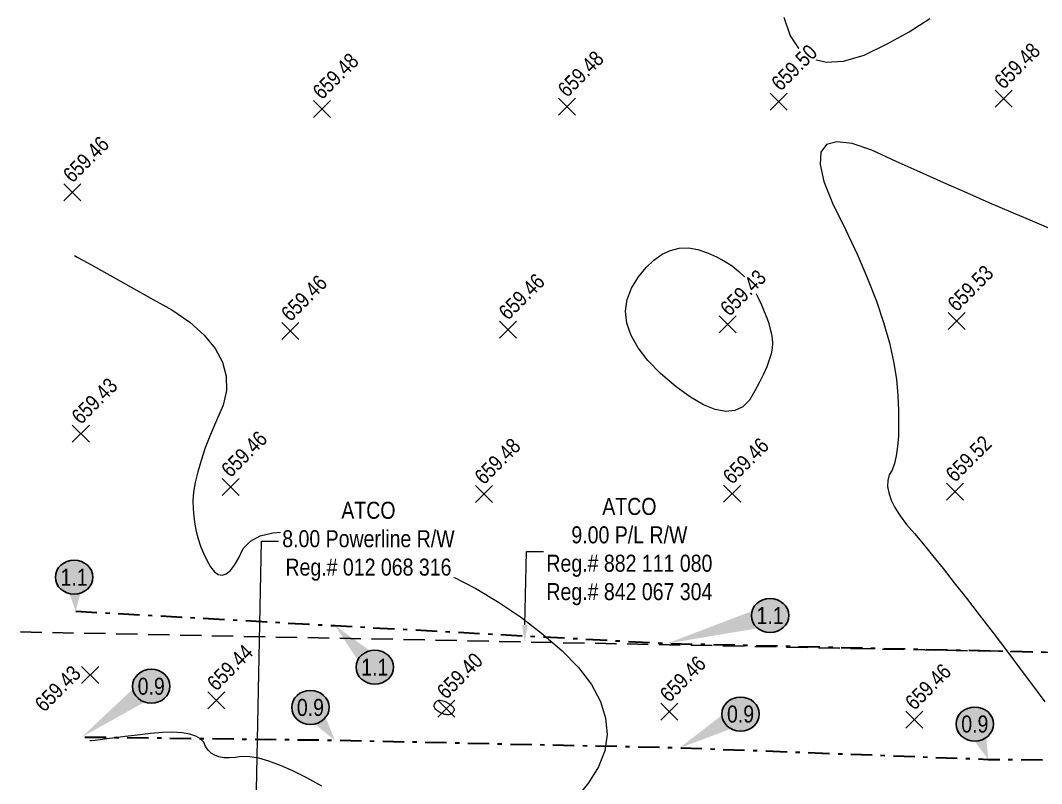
# Model space of a CAD drawing. Extents: x 408914 to 412362, y 6133812 to 6135729.
# Drawn here: x 410460.9 to 410520.9, y 6133855 to 6133899.8 of the extents above; entities that cross this region are included whole.
import ezdxf
from ezdxf.enums import TextEntityAlignment as Align

# ---------------------------------------------------------------- set-up
doc = ezdxf.new("R2010")
doc.units = 0
doc.header["$LTSCALE"] = 5
doc.header["$PDMODE"] = 3
doc.header["$PDSIZE"] = 0.5
doc.linetypes.add('CENTERLINEX3', pattern=[5, 2.5, -1, 0.5, -1])
doc.linetypes.add('foc-FLOWLINE', pattern=[3.75, 2.5, -1.25])
doc.layers.get('Defpoints').update_dxf_attribs({"color": 9})
for name, color, linetype, lineweight, true_color in [('C-TOPO-MAJR', 7, 'Continuous', 15, 0xd3aa5f), ('C-TOPO-MINR', 7, 'Continuous', 13, 0xe9d5af), ('EXISTING PIPE IP', 7, 'CENTERLINEX3', 30, 0x3800e0)]:
    doc.layers.add(name, color=color, linetype=linetype, lineweight=lineweight, true_color=true_color)
for name, color, linetype in [('F-EZE', 190, 'foc-FLOWLINE'), ('P-ELEVATION', 7, 'Continuous'), ('P-STATION', 7, 'Continuous')]:
    doc.layers.add(name, color=color, linetype=linetype)
for name, color, linetype, lineweight in [('F-EZE-T', 190, 'Continuous', 9), ('T-ELEVATION', 48, 'Continuous', 18), ('T-ELEVATION-T', 48, 'Continuous', 18)]:
    doc.layers.add(name, color=color, linetype=linetype, lineweight=lineweight)
doc.styles.add('1.0', font='ARIALN.TTF', dxfattribs={"height": 1})
doc.styles.add('80', font='ARIALN.TTF', dxfattribs={"height": 10})
doc.styles.add('ELEVATION', font='ARIALN.TTF', dxfattribs={"height": 2.5})
doc.dimstyles.new('Compass 500', dxfattribs={"dimscale": 0.5, "dimtxt": 0.9, "dimasz": 2, "dimexe": 0.2, "dimexo": 0.0625, "dimgap": 0.5, "dimtad": 0, "dimtih": 1, "dimtoh": 1, "dimzin": 0, "dimdsep": 46, "dimtxsty": '1.0', "dimcen": 0.1, "dimse1": 1, "dimse2": 1, "dimclrd": 256, "dimclrt": 256, "dimaunit": 1, "dimadec": 4, "dimazin": 0, "dimtfac": 0.06, "dimtofl": 0, "dimtmove": 0, "dimatfit": 0, "dimfxl": 0.2, "dimtolj": 1, "dimtzin": 0, "dimlwd": -1, "dimarcsym": 0})

# ---------------------------------------------------------------- blocks, each defined once
blk = doc.blocks.new('*D35')
at = {"layer": 'Defpoints', "color": 0, "transparency": 16777216}
for p in [(410477.029, 6133863.61), (410490.515, 6133863.343), (410476.851, 6133854.615)]:
    blk.add_point(p, dxfattribs=at)
at = {"layer": 'F-EZE-T', "transparency": 16777216}
for p, q in [((410490.534, 6133864.343), (410490.62, 6133868.647)), ((410490.62, 6133868.647), (410491.62, 6133868.647)), ((410490.317, 6133853.349), (410490.297, 6133852.349))]:
    blk.add_line(p, q, dxfattribs=at)
for points in [[(410490.368, 6133864.346), (410490.701, 6133864.34), (410490.515, 6133863.343)], [(410490.15, 6133853.352), (410490.484, 6133853.345), (410490.337, 6133854.348)]]:
    blk.add_solid(points, dxfattribs=at)
at = {"layer": 'F-EZE-T', "transparency": 16777216, "insert": (410496.67, 6133868.647), "char_height": 1, "attachment_point": 5, "style": '1.0'}
blk.add_mtext('\\A1;ATCO\\P9.00 P/L R/W\\PReg.# 882 111 080\\PReg.# 842 067 304', dxfattribs=at)
blk = doc.blocks.new('*D37')
at = {"layer": 'Defpoints', "color": 0, "transparency": 16777216}
for p in [(410474.755, 6133853.657), (410482.31, 6133853.507), (410482.152, 6133845.512)]:
    blk.add_point(p, dxfattribs=at)
at = {"layer": 'F-EZE-T', "transparency": 16777216}
for p, q in [((410474.775, 6133854.657), (410475.063, 6133869.253)), ((410475.063, 6133869.253), (410476.063, 6133869.253)), ((410474.577, 6133844.662), (410474.557, 6133843.662))]:
    blk.add_line(p, q, dxfattribs=at)
for points in [[(410474.608, 6133854.66), (410474.941, 6133854.653), (410474.755, 6133853.657)], [(410474.41, 6133844.665), (410474.744, 6133844.658), (410474.597, 6133845.662)]]:
    blk.add_solid(points, dxfattribs=at)
at = {"layer": 'F-EZE-T', "transparency": 16777216, "insert": (410481.347, 6133869.253), "char_height": 1, "attachment_point": 5, "style": '1.0', "bg_fill": 3, "box_fill_scale": 1.1, "bg_fill_color": 256, "bg_fill_true_color": 13158600, "bg_fill_transparency": 0}
blk.add_mtext('\\A1;ATCO\\P8.00 Powerline R/W\\PReg.# 012 068 316', dxfattribs=at)
blk = doc.blocks.new('*U51')
at = {"layer": 'P-ELEVATION'}
h = blk.add_hatch(color=111, dxfattribs=at)
h.dxf.hatch_style = 1
edge = h.paths.add_edge_path()
edge.add_ellipse((0, 0), major_axis=(-10.99, 0), ratio=0.909622, start_angle=0, end_angle=360)
at = {"layer": 'P-ELEVATION', "color": 7, "flags": 128}
blk.add_lwpolyline([(0, 0, 12.5, 0, 0), (0.94, -19.98, 0, 0, 0)], format="xyseb", dxfattribs=at)
at = {"layer": 'P-ELEVATION', "color": 7}
blk.add_ellipse((0, 0), major_axis=(-10.99, 0), ratio=0.909622, dxfattribs=at)
at = {"layer": 'P-ELEVATION', "style": '80'}
blk.add_attdef('ELEVATION', text='', height=10, dxfattribs=at).set_placement((0, 0), align=Align.MIDDLE_CENTER)
blk = doc.blocks.new('*U52')
at = {"layer": 'P-ELEVATION'}
h = blk.add_hatch(color=111, dxfattribs=at)
h.dxf.hatch_style = 1
edge = h.paths.add_edge_path()
edge.add_ellipse((0, 0), major_axis=(-10.99, 0), ratio=0.909622, start_angle=0, end_angle=360)
at = {"layer": 'P-ELEVATION', "color": 7, "flags": 128}
blk.add_lwpolyline([(0, 0, 12.5, 0, 0), (-23.34, 24.4, 0, 0, 0)], format="xyseb", dxfattribs=at)
at = {"layer": 'P-ELEVATION', "color": 7}
blk.add_ellipse((0, 0), major_axis=(-10.99, 0), ratio=0.909622, dxfattribs=at)
at = {"layer": 'P-ELEVATION', "style": '80'}
blk.add_attdef('ELEVATION', text='', height=10, dxfattribs=at).set_placement((0, 0), align=Align.MIDDLE_CENTER)
blk = doc.blocks.new('*U53')
at = {"layer": 'P-ELEVATION'}
h = blk.add_hatch(color=111, dxfattribs=at)
h.dxf.hatch_style = 1
edge = h.paths.add_edge_path()
edge.add_ellipse((0, 0), major_axis=(-10.99, 0), ratio=0.909622, start_angle=0, end_angle=360)
at = {"layer": 'P-ELEVATION', "color": 7, "flags": 128}
blk.add_lwpolyline([(0, 0, 12.5, 0, 0), (-60.42, -16.42, 0, 0, 0)], format="xyseb", dxfattribs=at)
at = {"layer": 'P-ELEVATION', "color": 7}
blk.add_ellipse((0, 0), major_axis=(-10.99, 0), ratio=0.909622, dxfattribs=at)
at = {"layer": 'P-ELEVATION', "style": '80'}
blk.add_attdef('ELEVATION', text='', height=10, dxfattribs=at).set_placement((0, 0), align=Align.MIDDLE_CENTER)
blk = doc.blocks.new('*U59')
at = {"layer": 'P-ELEVATION'}
h = blk.add_hatch(color=111, dxfattribs=at)
h.dxf.hatch_style = 1
edge = h.paths.add_edge_path()
edge.add_ellipse((0, 0), major_axis=(-10.99, 0), ratio=0.909622, start_angle=0, end_angle=360)
at = {"layer": 'P-ELEVATION', "color": 7, "flags": 128}
blk.add_lwpolyline([(0, 0, 12.5, 0, 0), (-40.98, -29.99, 0, 0, 0)], format="xyseb", dxfattribs=at)
at = {"layer": 'P-ELEVATION', "color": 7}
blk.add_ellipse((0, 0), major_axis=(-10.99, 0), ratio=0.909622, dxfattribs=at)
at = {"layer": 'P-ELEVATION', "style": '80'}
blk.add_attdef('ELEVATION', text='', height=10, dxfattribs=at).set_placement((0, 0), align=Align.MIDDLE_CENTER)
blk = doc.blocks.new('*U60')
at = {"layer": 'P-ELEVATION'}
h = blk.add_hatch(color=111, dxfattribs=at)
h.dxf.hatch_style = 1
edge = h.paths.add_edge_path()
edge.add_ellipse((0, 0), major_axis=(-10.99, 0), ratio=0.909622, start_angle=0, end_angle=360)
at = {"layer": 'P-ELEVATION', "color": 7, "flags": 128}
blk.add_lwpolyline([(0, 0, 12.5, 0, 0), (14.46, -19.44, 0, 0, 0)], format="xyseb", dxfattribs=at)
at = {"layer": 'P-ELEVATION', "color": 7}
blk.add_ellipse((0, 0), major_axis=(-10.99, 0), ratio=0.909622, dxfattribs=at)
at = {"layer": 'P-ELEVATION', "style": '80'}
blk.add_attdef('ELEVATION', text='', height=10, dxfattribs=at).set_placement((0, 0), align=Align.MIDDLE_CENTER)
blk = doc.blocks.new('*U61')
at = {"layer": 'P-ELEVATION'}
h = blk.add_hatch(color=111, dxfattribs=at)
h.dxf.hatch_style = 1
edge = h.paths.add_edge_path()
edge.add_ellipse((0, 0), major_axis=(-10.99, 0), ratio=0.909622, start_angle=0, end_angle=360)
at = {"layer": 'P-ELEVATION', "color": 7, "flags": 128}
blk.add_lwpolyline([(0, 0, 12.5, 0, 0), (-35.86, -19.95, 0, 0, 0)], format="xyseb", dxfattribs=at)
at = {"layer": 'P-ELEVATION', "color": 7}
blk.add_ellipse((0, 0), major_axis=(-10.99, 0), ratio=0.909622, dxfattribs=at)
at = {"layer": 'P-ELEVATION', "style": '80'}
blk.add_attdef('ELEVATION', text='', height=10, dxfattribs=at).set_placement((0, 0), align=Align.MIDDLE_CENTER)
blk = doc.blocks.new('*U62')
at = {"layer": 'P-ELEVATION'}
h = blk.add_hatch(color=111, dxfattribs=at)
h.dxf.hatch_style = 1
edge = h.paths.add_edge_path()
edge.add_ellipse((0, 0), major_axis=(-10.99, 0), ratio=0.909622, start_angle=0, end_angle=360)
at = {"layer": 'P-ELEVATION', "color": 7, "flags": 128}
blk.add_lwpolyline([(0, 0, 12.5, 0, 0), (7.91, -20.94, 0, 0, 0)], format="xyseb", dxfattribs=at)
at = {"layer": 'P-ELEVATION', "color": 7}
blk.add_ellipse((0, 0), major_axis=(-10.99, 0), ratio=0.909622, dxfattribs=at)
at = {"layer": 'P-ELEVATION', "style": '80'}
blk.add_attdef('ELEVATION', text='', height=10, dxfattribs=at).set_placement((0, 0), align=Align.MIDDLE_CENTER)

msp = doc.modelspace()

# ---------------------------------------------------------------- linework, layer by layer
at = {"layer": 'C-TOPO-MAJR', "flags": 128}
msp.add_lwpolyline([(410485.231, 6133859.686), (410485.262, 6133859.752), (410485.299, 6133859.807), (410485.341, 6133859.851), (410485.388, 6133859.885), (410485.442, 6133859.908), (410485.501, 6133859.92), (410485.566, 6133859.921), (410485.637, 6133859.912), (410485.713, 6133859.891), (410485.787, 6133859.867), (410485.859, 6133859.839), (410485.929, 6133859.808), (410485.997, 6133859.772), (410486.062, 6133859.733), (410486.126, 6133859.691), (410486.187, 6133859.644), (410486.246, 6133859.594), (410486.294, 6133859.544), (410486.331, 6133859.495), (410486.357, 6133859.447), (410486.372, 6133859.399), (410486.376, 6133859.351), (410486.369, 6133859.304), (410486.351, 6133859.258), (410486.323, 6133859.212), (410486.29, 6133859.172), (410486.254, 6133859.139), (410486.215, 6133859.111), (410486.172, 6133859.09), (410486.125, 6133859.075), (410486.075, 6133859.066), (410486.021, 6133859.063), (410485.964, 6133859.067), (410485.904, 6133859.075), (410485.84, 6133859.09), (410485.775, 6133859.109), (410485.706, 6133859.135), (410485.635, 6133859.165), (410485.56, 6133859.201), (410485.483, 6133859.243), (410485.404, 6133859.29), (410485.338, 6133859.339), (410485.285, 6133859.391), (410485.247, 6133859.445), (410485.222, 6133859.502), (410485.212, 6133859.56), (410485.215, 6133859.622), (410485.231, 6133859.686)], dxfattribs=at)
at = {"layer": 'C-TOPO-MINR', "ltscale": 0.1, "flags": 128}
for points in [[(410505.745, 6133900.024), (410506.115, 6133898.924), (410506.65, 6133898.115), (410507.351, 6133897.599), (410508.218, 6133897.375), (410509.249, 6133897.442), (410510.447, 6133897.802), (410511.809, 6133898.454), (410513.095, 6133899.166), (410514.305, 6133899.938)], [(410521.573, 6133887.525), (410520.345, 6133888.038), (410519.086, 6133888.571), (410517.798, 6133889.126), (410516.479, 6133889.702), (410515.13, 6133890.299), (410513.751, 6133890.917), (410512.343, 6133891.556), (410510.904, 6133892.217), (410509.742, 6133892.601), (410508.857, 6133892.708), (410508.249, 6133892.54), (410507.918, 6133892.095), (410507.865, 6133891.373), (410508.088, 6133890.376), (410508.588, 6133889.102), (410509.366, 6133887.551), (410510.055, 6133886.075), (410510.657, 6133884.672), (410511.171, 6133883.344), (410511.597, 6133882.089), (410511.935, 6133880.909), (410512.186, 6133879.802), (410512.348, 6133878.77), (410512.423, 6133877.811), (410512.467, 6133876.936), (410512.481, 6133876.144), (410512.465, 6133875.436), (410512.418, 6133874.811), (410512.341, 6133874.27), (410512.234, 6133873.812), (410512.096, 6133873.437), (410511.928, 6133873.146), (410511.838, 6133872.825), (410511.827, 6133872.472), (410511.894, 6133872.088), (410512.04, 6133871.674), (410512.264, 6133871.228), (410512.567, 6133870.752), (410512.948, 6133870.245), (410513.408, 6133869.706), (410513.917, 6133869.094), (410514.477, 6133868.408), (410515.087, 6133867.648), (410515.747, 6133866.815), (410516.457, 6133865.907), (410517.217, 6133864.926), (410518.027, 6133863.87), (410518.887, 6133862.741), (410519.679, 6133861.69), (410520.403, 6133860.718), (410521.059, 6133859.825)], [(410464.093, 6133886.032), (410464.093, 6133886.032), (410464.251, 6133885.943), (410464.568, 6133885.766), (410465.043, 6133885.5), (410465.677, 6133885.145), (410466.469, 6133884.702), (410467.419, 6133884.17), (410468.527, 6133883.549), (410469.795, 6133882.84), (410470.853, 6133882.108), (410471.702, 6133881.353), (410472.343, 6133880.576), (410472.776, 6133879.776), (410472.999, 6133878.954), (410473.014, 6133878.11), (410472.82, 6133877.243), (410472.418, 6133876.353), (410472.067, 6133875.517), (410471.767, 6133874.734), (410471.519, 6133874.005), (410471.322, 6133873.329), (410471.177, 6133872.706), (410471.084, 6133872.137), (410471.042, 6133871.621), (410471.051, 6133871.159), (410471.087, 6133870.705), (410471.149, 6133870.258), (410471.238, 6133869.819), (410471.353, 6133869.388), (410471.494, 6133868.965), (410471.661, 6133868.55), (410471.855, 6133868.142), (410472.075, 6133867.743), (410472.3, 6133867.462), (410472.529, 6133867.3), (410472.763, 6133867.257), (410473.001, 6133867.333), (410473.243, 6133867.528), (410473.49, 6133867.841), (410473.742, 6133868.274), (410473.997, 6133868.825), (410474.415, 6133869.256), (410474.996, 6133869.565), (410475.738, 6133869.754), (410476.643, 6133869.823), (410477.709, 6133869.77), (410478.938, 6133869.597), (410480.329, 6133869.303), (410481.883, 6133868.888), (410483.391, 6133868.397), (410484.856, 6133867.831), (410486.276, 6133867.189), (410487.651, 6133866.471), (410488.982, 6133865.678), (410490.269, 6133864.809), (410491.511, 6133863.864), (410492.708, 6133862.843), (410493.683, 6133861.834), (410494.435, 6133860.835), (410494.965, 6133859.848), (410495.272, 6133858.872), (410495.357, 6133857.907), (410495.218, 6133856.953), (410494.858, 6133856.011), (410494.274, 6133855.079), (410493.618, 6133854.273)], [(410504.038, 6133878.079), (410503.721, 6133877.531), (410503.329, 6133877.148), (410502.863, 6133876.931), (410502.323, 6133876.879), (410501.707, 6133876.993), (410501.018, 6133877.272), (410500.254, 6133877.717), (410499.415, 6133878.327), (410498.502, 6133879.103), (410497.756, 6133879.864), (410497.177, 6133880.61), (410496.765, 6133881.342), (410496.52, 6133882.058), (410496.442, 6133882.759), (410496.531, 6133883.446), (410496.787, 6133884.117), (410497.21, 6133884.774), (410497.651, 6133885.324), (410498.111, 6133885.767), (410498.589, 6133886.103), (410499.085, 6133886.333), (410499.6, 6133886.456), (410500.133, 6133886.473), (410500.684, 6133886.383), (410501.254, 6133886.186), (410501.779, 6133885.959), (410502.261, 6133885.703), (410502.698, 6133885.417), (410503.092, 6133885.101), (410503.442, 6133884.756), (410503.748, 6133884.381), (410504.009, 6133883.976), (410504.227, 6133883.542), (410504.42, 6133883.13), (410504.588, 6133882.741), (410504.732, 6133882.375), (410504.851, 6133882.031), (410504.945, 6133881.711), (410505.014, 6133881.412), (410505.058, 6133881.137), (410505.078, 6133880.884), (410505.056, 6133880.594), (410504.991, 6133880.267), (410504.885, 6133879.904), (410504.736, 6133879.503), (410504.545, 6133879.065), (410504.312, 6133878.591), (410504.038, 6133878.079)], [(410478.609, 6133854.879), (410477.728, 6133855.361), (410476.917, 6133855.765), (410476.176, 6133856.091), (410475.506, 6133856.339), (410474.906, 6133856.509), (410474.375, 6133856.602), (410473.915, 6133856.616), (410473.526, 6133856.552), (410473.171, 6133856.528), (410472.852, 6133856.542), (410472.569, 6133856.596), (410472.321, 6133856.688), (410472.108, 6133856.82), (410471.93, 6133856.99), (410471.788, 6133857.2), (410471.682, 6133857.448), (410471.49, 6133857.653), (410471.213, 6133857.815), (410470.85, 6133857.933), (410470.402, 6133858.008), (410469.869, 6133858.039), (410469.25, 6133858.027), (410468.547, 6133857.972), (410467.758, 6133857.873), (410467.067, 6133857.786), (410466.475, 6133857.712), (410465.982, 6133857.65), (410465.587, 6133857.601), (410465.292, 6133857.564), (410465.094, 6133857.539), (410464.996, 6133857.527), (410464.996, 6133857.527)]]:
    msp.add_lwpolyline(points, dxfattribs=at)
at = {"layer": 'EXISTING PIPE IP', "ltscale": 0.1, "flags": 128}
for points in [[(410464.16, 6133865.148), (410479.389, 6133864.3), (410498.893, 6133863.253), (410521.83, 6133862.733), (410535.685, 6133862.206), (410539.39, 6133861.469), (410540.902, 6133860.303), (410543.513, 6133859.9), (410547.531, 6133860.018), (410550.641, 6133859.683), (410552.299, 6133858.805), (410553.308, 6133857.912)], [(410553.386, 6133857.222), (410545.768, 6133856.734), (410537.756, 6133856.227), (410517.743, 6133856.43), (410499.613, 6133857.114), (410479.386, 6133857.554), (410464.497, 6133857.743)]]:
    msp.add_lwpolyline(points, dxfattribs=at)
at = {"layer": 'F-EZE', "ltscale": 0.1, "flags": 128}
msp.add_lwpolyline([(410460.912, 6133863.928), (410535.962, 6133862.444), (410537.662, 6133944.093)], dxfattribs=at)
at = {"layer": 'T-ELEVATION'}
for p in [(410505.429, 6133895.068, 659.5), (410518.638, 6133895.235, 659.48), (410478.618, 6133894.632, 659.48), (410493.011, 6133894.765, 659.48), (410463.963, 6133889.748, 659.46), (410502.447, 6133881.984, 659.43), (410515.894, 6133882.18, 659.53), (410476.767, 6133881.601, 659.46), (410489.543, 6133881.685, 659.46), (410464.46, 6133875.565, 659.43), (410473.251, 6133872.443, 659.46), (410488.126, 6133872.025, 659.48), (410502.704, 6133872.044, 659.46), (410515.79, 6133872.171, 659.52), (410465.007, 6133861.398, 659.43), (410472.42, 6133859.911, 659.44), (410485.912, 6133859.425, 659.4), (410499.008, 6133859.241, 659.46), (410513.409, 6133858.78, 659.46)]:
    msp.add_point(p, dxfattribs=at)

# ---------------------------------------------------------------- block references
at = {"layer": 'P-STATION', "xscale": 0.09995972799999993, "yscale": 0.09995972799999993, "zscale": 0.09995972799999993}
for name, p, values in [('*U51', (410464.066, 6133867.145), {'ELEVATION': '1.1'}), ('*U53', (410504.932, 6133864.894), {'ELEVATION': '1.1'}), ('*U59', (410468.593, 6133860.741), {'ELEVATION': '0.9'}), ('*U61', (410503.197, 6133859.109), {'ELEVATION': '0.9'}), ('*U62', (410516.952, 6133858.523), {'ELEVATION': '0.9'})]:
    msp.add_blockref(name, p, dxfattribs=at).add_auto_attribs(values)

# ---------------------------------------------------------------- texts
at = {"layer": 'T-ELEVATION-T', "style": 'ELEVATION'}
for s, p in [('659.48', (410493.011, 6133895.265)), ('659.48', (410518.638, 6133895.735)), ('659.48', (410478.618, 6133895.132)), ('659.46', (410463.963, 6133890.248)), ('659.53', (410515.894, 6133882.68)), ('659.46', (410476.767, 6133882.101)), ('659.46', (410489.543, 6133882.185)), ('659.43', (410464.46, 6133876.065)), ('659.46', (410473.251, 6133872.943)), ('659.48', (410488.126, 6133872.525)), ('659.46', (410502.704, 6133872.544)), ('659.52', (410515.79, 6133872.671)), ('659.44', (410472.42, 6133860.411)), ('659.40', (410485.912, 6133859.925)), ('659.46', (410499.008, 6133859.741)), ('659.46', (410513.409, 6133859.28)), ('659.43', (410462.305, 6133859.175))]:
    msp.add_text(s, height=0.8996, rotation=44.99999, dxfattribs=at).set_placement(p)

# ---------------------------------------------------------------- dimensions: what is measured, and where the dimension line sits
at = {"layer": 'F-EZE-T', "color": 3}
dim = msp.add_linear_dim(base=(410490.515, 6133863.343), p1=(410476.851, 6133854.615), p2=(410477.029, 6133863.61), angle=88.86721, text='ATCO\\P9.00 P/L R/W\\PReg.# 882 111 080\\PReg.# 842 067 304', dimstyle='Compass 500', dxfattribs=at)
dim.commit()
dim.dimension.update_dxf_attribs({"geometry": '*D35', "text_midpoint": (410496.67, 6133868.647), "dimtype": 161})

# ---------------------------------------------------------------- next in the draw order: texts
at = {"layer": 'T-ELEVATION-T', "char_height": 0.8996, "width": 2.87868, "attachment_point": 1, "rotation": 44.99999, "style": 'ELEVATION', "bg_fill": 3, "box_fill_scale": 1.15, "bg_fill_color": 256, "bg_fill_true_color": 256, "bg_fill_transparency": 0}
for s, insert in [('659.50', (410504.913, 6133896.273)), ('659.43', (410501.911, 6133883.048))]:
    msp.add_mtext(s, dxfattribs=dict(at, insert=insert))

# ---------------------------------------------------------------- next in the draw order: dimensions: what is measured, and where the dimension line sits
at = {"layer": 'F-EZE-T', "color": 3}
dim = msp.add_linear_dim(base=(410474.755, 6133853.657), p1=(410482.152, 6133845.512), p2=(410482.31, 6133853.507), angle=88.86721, text='ATCO\\P8.00 Powerline R/W\\PReg.# 012 068 316', dimstyle='Compass 500', override={"dimtfill": 1}, dxfattribs=at)
dim.commit()
dim.dimension.update_dxf_attribs({"geometry": '*D37', "text_midpoint": (410481.347, 6133869.253), "dimtype": 161})

# ---------------------------------------------------------------- next in the draw order: block references
at = {"layer": 'P-STATION', "xscale": 0.09995972799999993, "yscale": 0.09995972799999993, "zscale": 0.09995972799999993}
for name, p, values in [('*U52', (410481.721, 6133861.861), {'ELEVATION': '1.1'}), ('*U60', (410477.941, 6133859.497), {'ELEVATION': '0.9'})]:
    msp.add_blockref(name, p, dxfattribs=at).add_auto_attribs(values)

doc.saveas('drawing.dxf')
